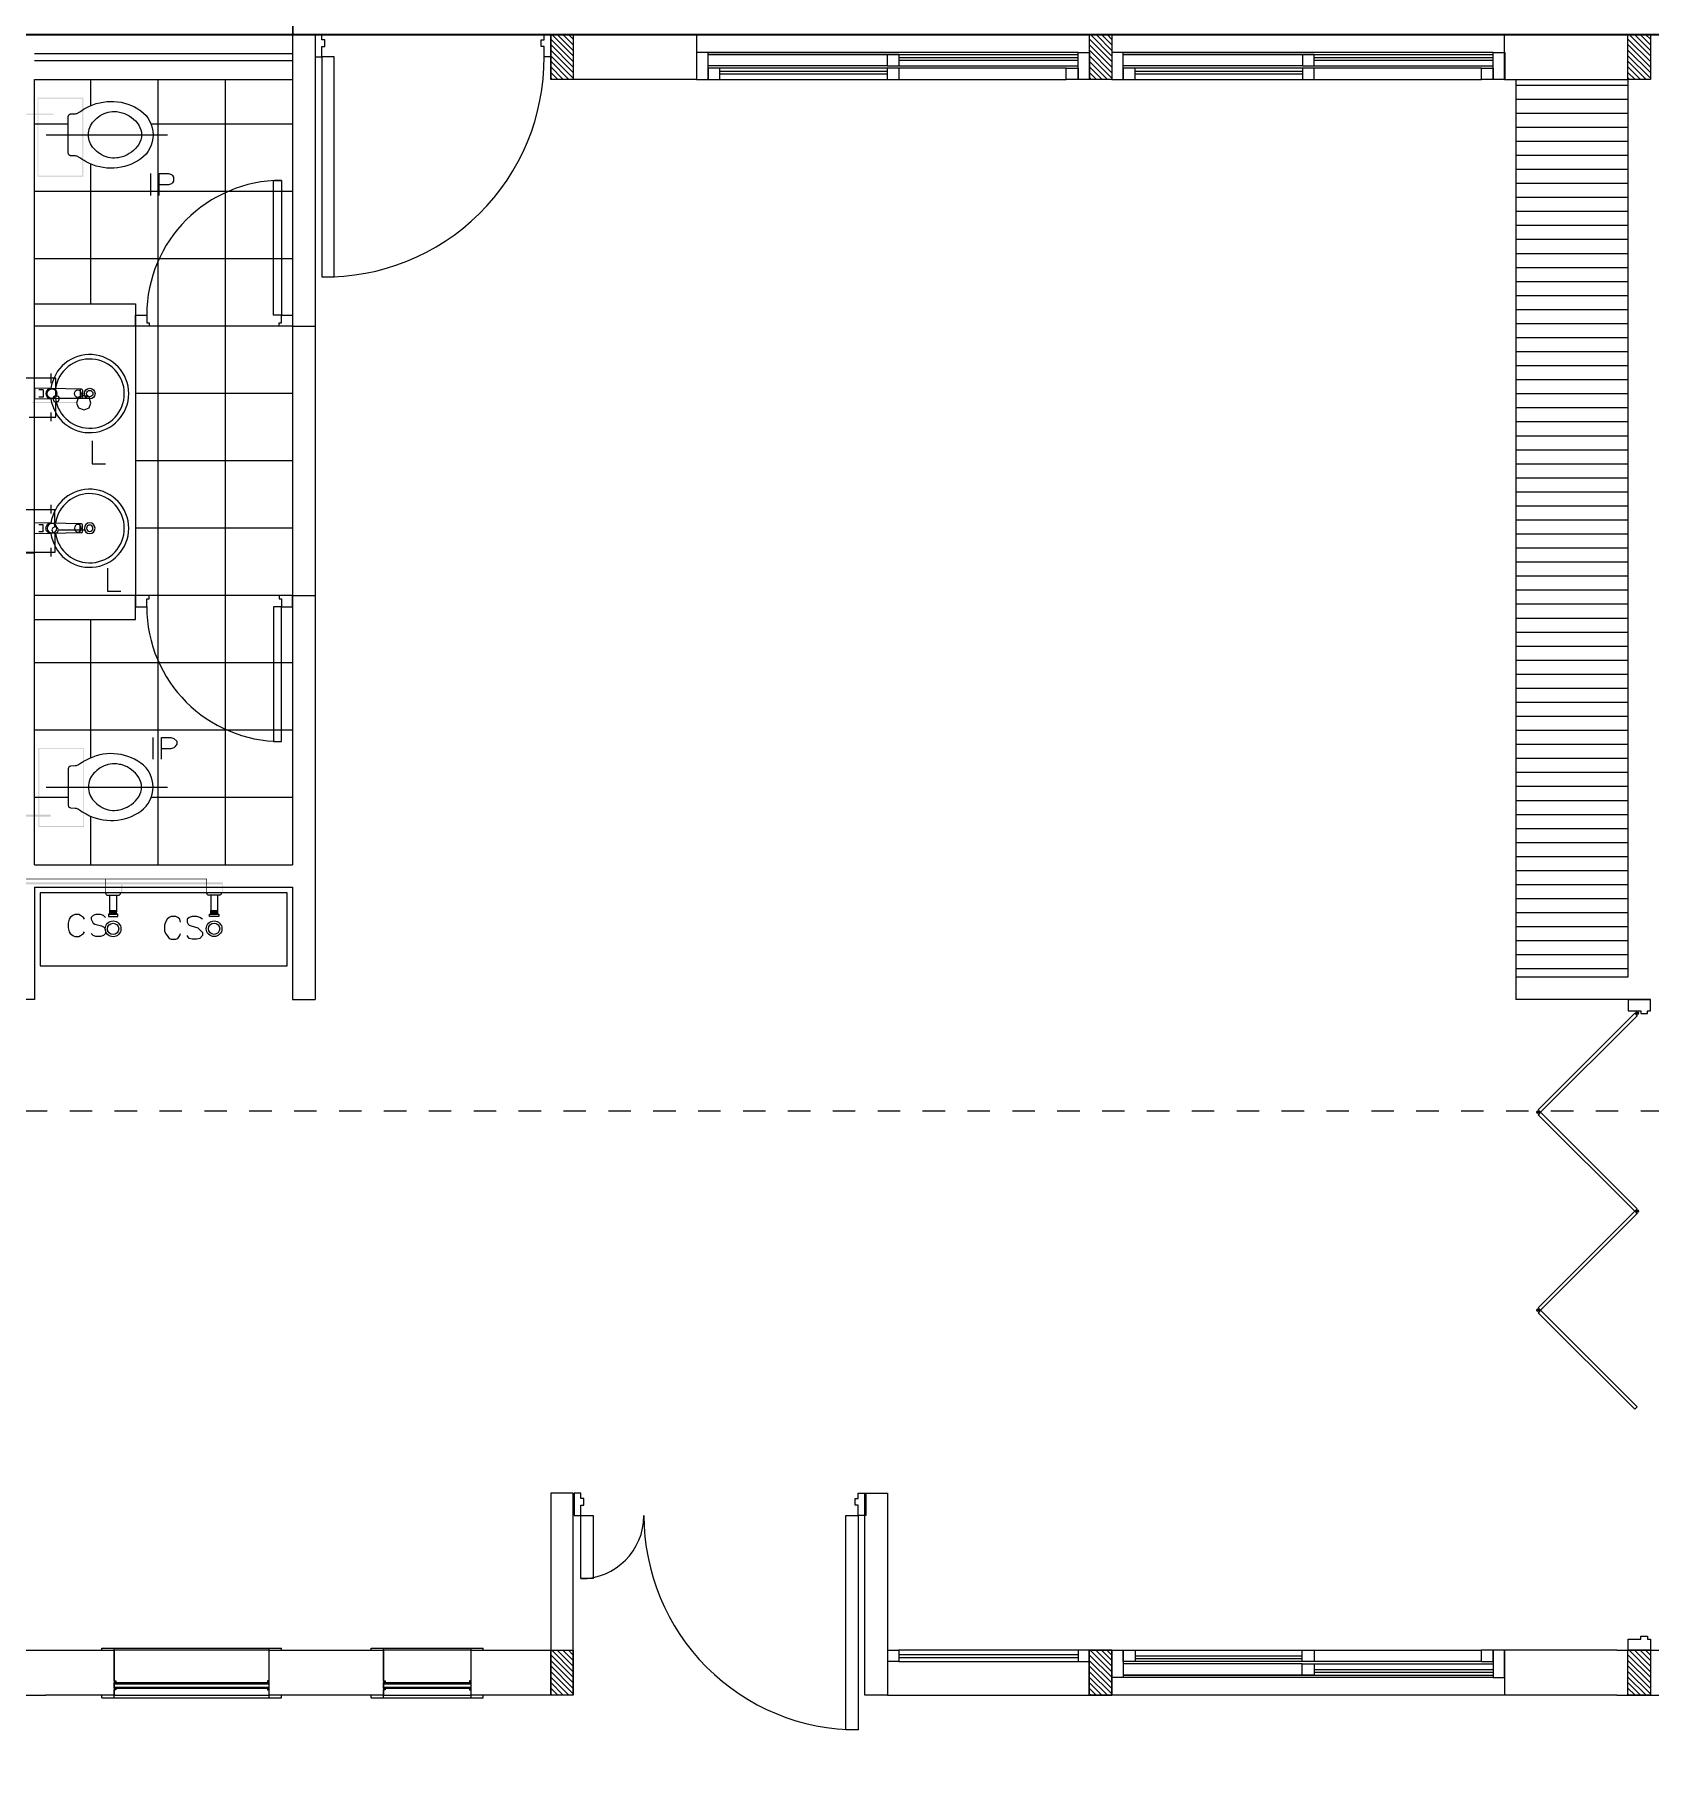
# Model space of a CAD drawing. Header units: metres. Extents: x -22 to 82, y -7 to 32.
# Drawn here: x 16.16 to 23.36, y 12.8 to 20.5 of the extents above; entities that cross this region are included whole.
import ezdxf

# ---------------------------------------------------------------- set-up
doc = ezdxf.new("R2010")
doc.units = ezdxf.units.M
doc.header["$LTSCALE"] = 2
doc.header["$MEASUREMENT"] = 0
doc.linetypes.add('BORDER', pattern=[44.45, 12.7, -6.35, 12.7, -6.35, 0, -6.35])
doc.linetypes.add('DASHDOT', pattern=[25.4, 12.7, -6.35, 0, -6.35])
for name, color, linetype in [('PDF2_-FADE-IS-AC', 240, 'CONTINUOUS'), ('PDF2_-FADE-IS-AF', 160, 'CONTINUOUS'), ('PDF2_-FADE-IS-AFMONT', 160, 'CONTINUOUS'), ('PDF2_-FADE-IS-TXT', 7, 'CONTINUOUS'), ('PDF2_A_CAL', 240, 'CONTINUOUS'), ('ZLINEA_DE_EJES', 6, 'BORDER'), ('ZSILUETAEDIFICIO', 253, 'CONTINUOUS')]:
    doc.layers.add(name, color=color, linetype=linetype)

msp = doc.modelspace()

# ---------------------------------------------------------------- hatches: boundary and pattern name
at = {"layer": 'PDF2_-FADE-IS-AF'}
h = msp.add_hatch(color=256, dxfattribs=at)
h.paths.add_polyline_path([(16.3726, 19.8668), (16.3726, 20.2192), (16.1689, 20.2192), (16.1689, 19.8668)])
h.paths.add_polyline_path([(16.3684, 19.8711), (16.1731, 19.8711), (16.1731, 20.2149), (16.3684, 20.2149)], flags=0)
for points in [[(16.1196, 20.147), (16.1196, 20.1427), (16.2391, 20.1427), (16.2391, 20.147)], [(16.3432, 18.8581), (16.3432, 18.8623), (16.1437, 18.8623), (16.1437, 18.8581)], [(16.1556, 18.1871), (16.1556, 18.1956), (16.114, 18.1956), (16.114, 18.1871)], [(16.2281, 17.0151), (16.2281, 17.0236), (16.1123, 17.0236), (16.1123, 17.0151)], [(16.5413, 16.7144), (16.5413, 16.6752), (16.5462, 16.6752), (16.5462, 16.7168), (16.9908, 16.7168), (16.9908, 16.6752), (16.9941, 16.6752), (16.9941, 16.7172), (16.9942, 16.7172), (16.9942, 16.7144)]]:
    msp.add_hatch(color=256, dxfattribs=at).paths.add_polyline_path(points)
h = msp.add_hatch(color=256, dxfattribs=at)
h.paths.add_polyline_path([(16.1728, 17.3214), (16.1728, 16.969), (16.3765, 16.969), (16.3765, 17.3214)])
h.paths.add_polyline_path([(16.177, 17.3171), (16.3723, 17.3171), (16.3723, 16.9733), (16.177, 16.9733)], flags=0)
at = {"layer": 'PDF2_-FADE-IS-AFMONT'}
msp.add_hatch(color=256, dxfattribs=at).paths.add_polyline_path([(16.9934, 16.7133), (16.9934, 16.7218), (15.1331, 16.7218), (15.1331, 16.7133)])
at = {"layer": 'ZSILUETAEDIFICIO'}
h = msp.add_hatch(dxfattribs=at)
h.set_pattern_fill('ANSI31', color=256, scale=0.14, angle=90)
h.set_pattern_definition([(135, (23.450759, 121.854648), (-0.0123743687, -0.0123743687), [])])
h.paths.add_polyline_path([(18.5556, 20.5), (18.4556, 20.5), (18.4556, 20.3), (18.5556, 20.3)])
h = msp.add_hatch(dxfattribs=at)
h.set_pattern_fill('ANSI31', color=256, scale=0.14, angle=90)
h.set_pattern_definition([(135, (25.851184, 121.854648), (-0.0123743687, -0.0123743687), [])])
h.paths.add_polyline_path([(20.9561, 20.5), (20.8561, 20.5), (20.8561, 20.3), (20.9561, 20.3)])
h = msp.add_hatch(dxfattribs=at)
h.set_pattern_fill('ANSI31', color=256, scale=0.14, angle=90)
h.set_pattern_definition([(135, (28.250759, 121.854648), (-0.0123743687, -0.0123743687), [])])
h.paths.add_polyline_path([(23.3556, 20.5), (23.2556, 20.5), (23.2556, 20.3), (23.3556, 20.3)])
h = msp.add_hatch(dxfattribs=at)
h.set_pattern_fill('ANSI31', color=256, scale=0.14, angle=90)
h.set_pattern_definition([(135, (23.450759, 114.654648), (-0.0123743687, -0.0123743687), [])])
h.paths.add_polyline_path([(18.5556, 13.3), (18.4556, 13.3), (18.4556, 13.1), (18.5556, 13.1)])
h = msp.add_hatch(dxfattribs=at)
h.set_pattern_fill('ANSI31', color=256, scale=0.14, angle=90)
h.set_pattern_definition([(135, (25.850515, 114.654648), (-0.0123743687, -0.0123743687), [])])
h.paths.add_polyline_path([(20.9554, 13.3), (20.8554, 13.3), (20.8554, 13.1), (20.9554, 13.1)])
h = msp.add_hatch(dxfattribs=at)
h.set_pattern_fill('ANSI31', color=256, scale=0.14, angle=90)
h.set_pattern_definition([(135, (28.250759, 114.654648), (-0.0123743687, -0.0123743687), [])])
h.paths.add_polyline_path([(23.3556, 13.3), (23.2556, 13.3), (23.2556, 13.1), (23.3556, 13.1)])

# ---------------------------------------------------------------- linework, layer by layer
at = {"layer": 'PDF2_-FADE-IS-AC', "const_width": 0.003}
msp.add_lwpolyline([(15.6731, 16.7376), (16.472, 16.7376), (16.9223, 16.7376), (16.9223, 16.6751)], dxfattribs=at)
at = {"layer": 'PDF2_-FADE-IS-AC', "const_width": 0.003, "elevation": 0}
msp.add_lwpolyline([(16.472, 16.6752), (16.472, 16.7376)], dxfattribs=at)
at = {"layer": 'PDF2_-FADE-IS-AF'}
for points in [[(16.2668, 18.8793), (16.2625, 18.8878), (16.2498, 18.892), (16.2413, 18.8878), (16.2371, 18.8793), (16.2413, 18.8666), (16.2498, 18.8623), (16.2625, 18.8666)], [(16.4069, 18.8581), (16.3984, 18.8836), (16.3772, 18.892), (16.3517, 18.8836), (16.3432, 18.8581), (16.3517, 18.8369), (16.3772, 18.8284), (16.3984, 18.8369)], [(16.2625, 18.2935), (16.2583, 18.302), (16.2456, 18.3062), (16.2371, 18.302), (16.2328, 18.2935), (16.2371, 18.2808), (16.2456, 18.2765), (16.2583, 18.2808)]]:
    msp.add_lwpolyline(points, close=True, dxfattribs=at)
for points in [[(16.2668, 18.8793), (16.3899, 18.8793)], [(16.131, 18.7944), (16.2498, 18.7944), (16.2498, 18.8623)], [(16.2286, 18.8156), (16.2286, 18.7774)], [(16.2456, 18.2765), (16.2456, 18.1916), (16.131, 18.1916)], [(16.2625, 18.2935), (16.3814, 18.2935)], [(16.2286, 18.2128), (16.2286, 18.1746)]]:
    msp.add_lwpolyline(points, dxfattribs=at)
at = {"layer": 'PDF2_-FADE-IS-AFMONT', "const_width": 0.00849, "elevation": 0}
msp.add_lwpolyline([(14.5344, 9.3109), (14.5344, 4.3053), (31.2491, 4.3053), (31.2406, 20.5), (-18.4644, 20.5)], dxfattribs=at)
at = {"layer": 'PDF2_-FADE-IS-TXT'}
for points in [[(16.6722, 19.8811), (16.6722, 19.7835)], [(16.7104, 19.7835), (16.7104, 19.8811), (16.7529, 19.8811), (16.7656, 19.8769), (16.7699, 19.8726), (16.7741, 19.8642), (16.7741, 19.8472), (16.7699, 19.8387), (16.7656, 19.8344), (16.7529, 19.8302), (16.7104, 19.8302)], [(16.412, 18.6895), (16.412, 18.5876), (16.4714, 18.5876)], [(16.4804, 18.1221), (16.4804, 18.0202), (16.5398, 18.0202)], [(16.6828, 17.3681), (16.6828, 17.2705)], [(16.721, 17.2705), (16.721, 17.3681), (16.7635, 17.3681), (16.7762, 17.3638), (16.7889, 17.3511), (16.7889, 17.3384), (16.7804, 17.3256), (16.7762, 17.3214), (16.7635, 17.3172), (16.721, 17.3172)], [(16.3779, 16.5573), (16.3736, 16.5658), (16.3609, 16.5743), (16.3524, 16.5785), (16.3354, 16.5785), (16.3269, 16.5743), (16.3142, 16.5658), (16.31, 16.5573), (16.3057, 16.5403), (16.3057, 16.5191), (16.31, 16.5021), (16.3142, 16.4936), (16.3269, 16.4851), (16.3354, 16.4809), (16.3524, 16.4809), (16.3609, 16.4851), (16.3736, 16.4936), (16.3779, 16.5021)], [(16.4713, 16.5658), (16.4628, 16.5743), (16.45, 16.5785), (16.4288, 16.5785), (16.4161, 16.5743), (16.4076, 16.5658), (16.4076, 16.5573), (16.4161, 16.5403), (16.4246, 16.5361), (16.4543, 16.5276), (16.4628, 16.5233), (16.467, 16.5191), (16.4713, 16.5106), (16.4713, 16.4936), (16.4628, 16.4851), (16.45, 16.4809), (16.4288, 16.4809), (16.4161, 16.4851), (16.4076, 16.4936)], [(16.8066, 16.5446), (16.8024, 16.5573), (16.7939, 16.5658), (16.7854, 16.57), (16.7642, 16.57), (16.7557, 16.5658), (16.7472, 16.5573), (16.7387, 16.5446), (16.7345, 16.5318), (16.7345, 16.5064), (16.7387, 16.4936), (16.7472, 16.4851), (16.7557, 16.4724), (16.7642, 16.4682), (16.7854, 16.4682), (16.7939, 16.4724), (16.8024, 16.4851), (16.8066, 16.4936)], [(16.9043, 16.5573), (16.8915, 16.5658), (16.8788, 16.57), (16.8576, 16.57), (16.8448, 16.5658), (16.8363, 16.5573), (16.8363, 16.5446), (16.8406, 16.5361), (16.8448, 16.5318), (16.8533, 16.5276), (16.883, 16.5191), (16.8915, 16.5106), (16.9043, 16.4979), (16.9043, 16.4851), (16.8915, 16.4724), (16.8788, 16.4682), (16.8576, 16.4682), (16.8448, 16.4724), (16.8363, 16.4851)]]:
    msp.add_lwpolyline(points, dxfattribs=at)
at = {"layer": 'PDF2_A_CAL'}
for points in [[(16.2498, 18.892), (16.2498, 18.9685), (16.0964, 18.9685)], [(16.2286, 18.9897), (16.2286, 18.9472)], [(16.2286, 18.4039), (16.2286, 18.3657)], [(16.2456, 18.3062), (16.2456, 18.3826), (16.0964, 18.3826)]]:
    msp.add_lwpolyline(points, dxfattribs=at)
at = {"layer": 'ZLINEA_DE_EJES', "linetype": 'DASHDOT', "ltscale": 0.001}
msp.add_line((-20.6876, 15.7032, 0), (33.3816, 15.7032, 0), dxfattribs=at)
at = {"layer": 'ZSILUETAEDIFICIO', "ltscale": 0.5}
for p, q in [((17.306, 20.5), (17.3057, 22.8099)), ((17.3057, 22.8099, 0), (17.306, 20.5, 0)), ((17.306, 20.5, 0), (22.6921, 20.5006, 0)), ((17.4206, 20.5), (17.306, 20.5))]:
    msp.add_line(p, q, dxfattribs=at)
at = {"layer": 'ZSILUETAEDIFICIO'}
for p, q in [((16.1056, 20.5, 0), (17.4056, 20.5, 0)), ((17.3056, 20.5, 0), (17.3056, 19.2, 0)), ((17.4056, 20.5, 0), (17.4056, 19.2, 0)), ((18.4556, 20.5, 0), (18.4556, 20.3, 0)), ((18.4556, 20.3, 0), (18.4556, 20.5, 0)), ((18.4556, 20.5, 0), (19.1056, 20.5, 0)), ((19.1056, 20.5, 0), (20.8556, 20.5, 0)), ((19.1056, 20.5, 0), (19.1056, 20.3, 0)), ((20.8556, 20.5, 0), (20.9556, 20.5, 0)), ((20.8556, 20.3, 0), (20.8556, 20.5, 0)), ((20.9556, 20.5, 0), (22.7056, 20.5)), ((20.9556, 20.5, 0), (20.9556, 20.3, 0)), ((22.7056, 20.5), (23.3056, 20.5)), ((22.7056, 20.3), (22.7056, 20.5)), ((23.9056, 20.5, 0), (23.3056, 20.5, 0)), ((20.8053, 20.4207), (19.1564, 20.4207)), ((19.1564, 20.4111), (20.0074, 20.4111)), ((22.6555, 20.4207), (21.0067, 20.4207)), ((21.0067, 20.4111), (21.8577, 20.4111)), ((19.9543, 20.3608), (19.1564, 20.3608)), ((19.2093, 20.3371), (19.9543, 20.3371)), ((20.0074, 20.3979), (20.8053, 20.3979)), ((20.0074, 20.3859), (20.8053, 20.3859)), ((20.7524, 20.3503), (20.0074, 20.3503)), ((21.8046, 20.3608), (21.0067, 20.3608)), ((21.0596, 20.3371), (21.8046, 20.3371)), ((21.8577, 20.3979), (22.6555, 20.3979)), ((21.8577, 20.3859), (22.6555, 20.3859)), ((22.6026, 20.3503), (21.8577, 20.3503)), ((16.1556, 16.7999), (16.1556, 20.3, 0)), ((16.1556, 20.3, 0), (17.3056, 20.3, 0)), ((16.4056, 20.3, 0), (16.4056, 20.1832, 0)), ((16.7056, 20.3, 0), (16.7056, 16.7999, 0)), ((17.0056, 20.3, 0), (17.0056, 16.7999, 0)), ((19.1056, 20.3, 0), (18.4556, 20.3, 0)), ((19.2093, 20.3251), (19.9543, 20.3251)), ((20.9556, 20.3, 0), (20.8556, 20.3, 0)), ((21.0596, 20.3251), (21.8046, 20.3251)), ((22.7056, 20.3), (23.2556, 20.3)), ((22.7556, 20.3, 0), (22.7556, 19.1, 0)), ((23.2556, 20.3), (23.2556, 16.3)), ((16.3056, 20.1, 0), (16.1556, 20.1, 0)), ((17.3056, 20.1, 0), (16.6751, 20.1, 0)), ((16.2075, 20.0533, 0), (16.7478, 20.0533, 0)), ((16.4056, 19.9235, 0), (16.4056, 19.3, 0)), ((17.3056, 19.8, 0), (16.1556, 19.8, 0)), ((17.3056, 19.5, 0), (16.1556, 19.5, 0)), ((16.1556, 19.3, 0), (16.6056, 19.3, 0)), ((16.6056, 19.3, 0), (16.6056, 19.2, 0)), ((16.6056, 19.25, 0), (16.6556, 19.25, 0)), ((16.6056, 19.2, 0), (16.6056, 19.25, 0)), ((16.6556, 19.25, 0), (16.6556, 19.215, 0)), ((17.2556, 19.215, 0), (17.2556, 19.25, 0)), ((17.2556, 19.25, 0), (17.3056, 19.25, 0)), ((17.3056, 19.25, 0), (17.3056, 19.2, 0)), ((17.3056, 19.2, 0), (16.1556, 19.2, 0)), ((16.6056, 19.2, 0), (16.1556, 19.2, 0)), ((16.6056, 19.2, 0), (16.6056, 18, 0)), ((16.6656, 19.2, 0), (16.6056, 19.2, 0)), ((16.6556, 19.215, 0), (16.6656, 19.215, 0)), ((16.6656, 19.215, 0), (16.6656, 19.2, 0)), ((17.2456, 19.2, 0), (17.2456, 19.215, 0)), ((17.2456, 19.215, 0), (17.2556, 19.215, 0)), ((17.3056, 19.2, 0), (17.2456, 19.2, 0)), ((17.3056, 19.2), (17.4056, 19.2, 0)), ((17.3056, 19.2, 0), (17.3056, 18, 0)), ((17.4056, 19.2, 0), (17.4056, 18, 0)), ((22.7556, 19.1, 0), (22.7556, 17.9, 0)), ((16.3649, 18.92, 0), (16.1556, 18.9243, 0)), ((16.1556, 18.9243, 0), (16.1556, 18.8757, 0)), ((16.3649, 18.88, 0), (16.1556, 18.8757, 0)), ((16.1946, 18.9163, 0), (16.1748, 18.9163, 0)), ((16.1946, 18.8841, 0), (16.1748, 18.8841, 0)), ((16.1946, 18.9163, 0), (16.1946, 18.8841, 0)), ((16.3594, 18.9201, 0), (16.3594, 18.8799, 0)), ((16.3698, 18.915, 0), (16.3698, 18.885, 0)), ((17.3056, 18.9, 0), (16.6056, 18.9, 0)), ((17.3056, 18.6, 0), (16.6056, 18.6, 0)), ((16.3649, 18.32, 0), (16.1556, 18.3243, 0)), ((16.1556, 18.2757, 0), (16.1556, 18.3243, 0)), ((16.3649, 18.28, 0), (16.1556, 18.2757, 0)), ((16.1946, 18.3159, 0), (16.1748, 18.3159, 0)), ((16.1946, 18.2837, 0), (16.1748, 18.2837, 0)), ((16.1946, 18.2837, 0), (16.1946, 18.3159, 0)), ((16.3594, 18.2799, 0), (16.3594, 18.3201, 0)), ((16.3698, 18.285, 0), (16.3698, 18.315, 0)), ((17.3056, 18.3, 0), (16.6056, 18.3, 0)), ((17.3056, 18, 0), (16.1556, 18, 0)), ((16.6056, 18, 0), (16.1556, 18, 0)), ((16.6656, 18, 0), (16.6056, 18, 0)), ((16.6056, 18, 0), (16.6056, 17.95, 0)), ((16.6056, 17.894, 0), (16.6056, 18, 0)), ((16.6056, 17.95, 0), (16.6556, 17.95, 0)), ((16.6556, 17.95, 0), (16.6556, 17.985, 0)), ((16.6556, 17.985, 0), (16.6656, 17.985, 0)), ((16.6656, 17.985, 0), (16.6656, 18, 0)), ((17.3056, 18, 0), (17.2456, 18, 0)), ((17.2456, 18, 0), (17.2456, 17.985, 0)), ((17.2456, 17.985, 0), (17.2556, 17.985, 0)), ((17.2556, 17.985, 0), (17.2556, 17.95, 0)), ((17.2556, 17.95, 0), (17.3056, 17.95, 0)), ((17.3056, 18, 0), (17.3056, 16.7999)), ((17.3056, 18, 0), (17.4056, 18, 0)), ((17.3056, 17.95, 0), (17.3056, 18, 0)), ((17.4056, 18, 0), (17.4056, 16.2, 0)), ((16.1556, 17.894, 0), (16.6056, 17.894, 0)), ((16.4056, 17.894, 0), (16.4056, 17.2765, 0)), ((22.7556, 17.9, 0), (22.7556, 16.3, 0)), ((17.3056, 17.7, 0), (16.1556, 17.7, 0)), ((17.3056, 17.4, 0), (16.1556, 17.4, 0)), ((16.3056, 17.1, 0), (16.1556, 17.1, 0)), ((16.2075, 17.1467, 0), (16.7478, 17.1467, 0)), ((17.3056, 17.1, 0), (16.6751, 17.1, 0)), ((16.4056, 17.0168, 0), (16.4056, 16.7999, 0)), ((16.1556, 16.7999), (17.3056, 16.7999)), ((16.1556, 16.6999), (17.3056, 16.6999)), ((16.1556, 16.6999), (16.1556, 16.2, 0)), ((17.2806, 16.6752, 0), (16.1806, 16.6752, 0)), ((16.1806, 16.6752, 0), (16.1806, 16.3499, 0)), ((17.2806, 16.3499, 0), (17.2806, 16.6752, 0)), ((17.3056, 16.7001), (17.3056, 16.2, 0)), ((16.4931, 16.5802, 0), (16.4931, 16.5957, 0)), ((16.4955, 16.5802, 0), (16.4955, 16.5957, 0)), ((16.4979, 16.5802, 0), (16.4979, 16.5957, 0)), ((16.5003, 16.5802, 0), (16.5003, 16.5957, 0)), ((16.5027, 16.5802, 0), (16.5027, 16.5957, 0)), ((16.505, 16.5802, 0), (16.505, 16.5957, 0)), ((16.5074, 16.5802, 0), (16.5074, 16.5957, 0)), ((16.5098, 16.5802, 0), (16.5098, 16.5957, 0)), ((16.5122, 16.5802, 0), (16.5122, 16.5957, 0)), ((16.5146, 16.5802, 0), (16.5146, 16.5957, 0)), ((16.5169, 16.5802, 0), (16.5169, 16.5957, 0)), ((16.9443, 16.5807, 0), (16.9443, 16.5962, 0)), ((16.9467, 16.5807, 0), (16.9467, 16.5962, 0)), ((16.9491, 16.5807, 0), (16.9491, 16.5962, 0)), ((16.9514, 16.5807, 0), (16.9514, 16.5962, 0)), ((16.9538, 16.5807, 0), (16.9538, 16.5962, 0)), ((16.9562, 16.5807, 0), (16.9562, 16.5962, 0)), ((16.9586, 16.5807, 0), (16.9586, 16.5962, 0)), ((16.961, 16.5807, 0), (16.961, 16.5962, 0)), ((16.9633, 16.5807, 0), (16.9633, 16.5962, 0)), ((16.9657, 16.5807, 0), (16.9657, 16.5962, 0)), ((16.9681, 16.5807, 0), (16.9681, 16.5962, 0)), ((16.1806, 16.3499, 0), (17.2806, 16.3499, 0)), ((22.7556, 16.3, 0), (22.7556, 16.2)), ((23.2556, 16.3), (22.7556, 16.3)), ((16.1556, 16.2, 0), (16.1056, 16.2, 0)), ((17.3056, 16.2, 0), (17.4056, 16.2, 0)), ((23.2556, 16.2), (22.7556, 16.2)), ((23.2557, 16.2), (23.3555, 16.2)), ((18.5556, 14, 0), (18.4556, 14, 0)), ((18.4556, 14, 0), (18.4556, 13.3, 0)), ((18.5556, 13.1, 0), (18.5556, 14, 0)), ((19.8556, 13.1, 0), (19.8556, 14, 0)), ((19.8556, 14, 0), (19.9556, 14, 0)), ((19.9556, 14, 0), (19.9556, 13.1, 0)), ((16.0054, 13.3, 0), (16.2054, 13.3, 0)), ((16.2054, 13.3, 0), (16.5102, 13.3, 0)), ((16.5102, 13.3, 0), (16.5102, 13.1, 0)), ((17.2011, 13.3, 0), (17.7106, 13.3, 0)), ((17.2011, 13.1, 0), (17.2011, 13.3, 0)), ((17.7106, 13.3, 0), (17.7106, 13.1, 0)), ((18.1006, 13.3, 0), (18.4556, 13.3, 0)), ((18.1006, 13.1, 0), (18.1006, 13.3, 0)), ((18.4556, 13.3, 0), (18.4556, 13.1, 0)), ((20.9554, 13.3, 0), (20.8554, 13.3, 0)), ((20.8554, 13.3, 0), (20.8554, 13.1, 0)), ((20.9554, 13.1, 0), (20.9554, 13.3, 0)), ((21.0591, 13.2749, 0), (21.804, 13.2749, 0)), ((21.0591, 13.2629, 0), (21.804, 13.2629, 0)), ((22.6021, 13.2497, 0), (21.8572, 13.2497, 0)), ((23.2056, 13.3), (22.7056, 13.3)), ((22.7056, 13.3), (22.7056, 13.1, 0)), ((23.2056, 13.3), (23.4056, 13.3)), ((21.804, 13.2392, 0), (21.0062, 13.2392, 0)), ((21.0062, 13.1889, 0), (21.8572, 13.1889, 0)), ((22.655, 13.1793, 0), (21.0062, 13.1793, 0)), ((21.8572, 13.2141, 0), (22.655, 13.2141, 0)), ((21.8572, 13.2021, 0), (22.655, 13.2021, 0)), ((16.0054, 13.1, 0), (16.2054, 13.1, 0)), ((16.5102, 13.1, 0), (16.2054, 13.1, 0)), ((16.5102, 13.1307, 0), (16.5102, 13.1566, 0)), ((17.2011, 13.1307, 0), (17.2011, 13.1566, 0)), ((17.7106, 13.1, 0), (17.2011, 13.1, 0)), ((17.7106, 13.1307, 0), (17.7106, 13.1566, 0)), ((18.1006, 13.1307, 0), (18.1006, 13.1566, 0)), ((18.4556, 13.1, 0), (18.1006, 13.1, 0)), ((19.9556, 13.1, 0), (19.8556, 13.1, 0)), ((19.9556, 13.1, 0), (20.8556, 13.1, 0)), ((20.8554, 13.1, 0), (20.9554, 13.1, 0)), ((22.7056, 13.1), (20.9556, 13.1, 0)), ((23.2056, 13.1), (22.7056, 13.1)), ((23.2056, 13.1), (23.4056, 13.1))]:
    msp.add_line(p, q, dxfattribs=at)
at = {"layer": 'ZSILUETAEDIFICIO', "ltscale": 0.35}
for p, q in [((16.1556, 20.415, 0), (17.3056, 20.415, 0)), ((16.1556, 20.385, 0), (17.3056, 20.385, 0))]:
    msp.add_line(p, q, dxfattribs=at)
at = {"layer": 'ZSILUETAEDIFICIO', "linetype": 'Continuous'}
for p, q in [((19.9543, 20.4111), (19.1564, 20.4111)), ((20.0074, 20.4111), (20.8053, 20.4111)), ((21.8046, 20.4111), (21.0067, 20.4111)), ((21.8577, 20.4111), (22.6555, 20.4111)), ((19.9543, 20.3503), (19.2093, 20.3503)), ((20.0074, 20.3608), (20.8053, 20.3608)), ((21.8046, 20.3503), (21.0596, 20.3503)), ((21.8577, 20.3608), (22.6555, 20.3608)), ((19.2093, 20.3), (19.9543, 20.3)), ((20.0074, 20.3), (20.7524, 20.3)), ((21.0596, 20.3), (21.8046, 20.3)), ((21.8577, 20.3), (22.6026, 20.3)), ((22.7556, 20.275), (23.2556, 20.275)), ((22.7556, 20.2125), (23.2556, 20.2125)), ((22.7556, 20.15), (23.2556, 20.15)), ((22.7556, 20.0875), (23.2556, 20.0875)), ((22.7556, 20.025), (23.2556, 20.025)), ((22.7556, 19.9625), (23.2556, 19.9625)), ((22.7556, 19.9), (23.2556, 19.9)), ((22.7556, 19.8375), (23.2556, 19.8375)), ((22.7556, 19.775), (23.2556, 19.775)), ((22.7556, 19.7125), (23.2556, 19.7125)), ((22.7556, 19.65), (23.2556, 19.65)), ((22.7556, 19.5875), (23.2556, 19.5875)), ((22.7556, 19.525), (23.2556, 19.525)), ((22.7556, 19.4625), (23.2556, 19.4625)), ((22.7556, 19.4), (23.2556, 19.4)), ((22.7556, 19.3375), (23.2556, 19.3375)), ((22.7556, 19.275), (23.2556, 19.275)), ((22.7556, 19.2125), (23.2556, 19.2125)), ((22.7556, 19.15), (23.2556, 19.15)), ((22.7556, 19.0875), (23.2556, 19.0875)), ((22.7556, 19.025), (23.2556, 19.025)), ((22.7556, 18.9625), (23.2556, 18.9625)), ((22.7556, 18.9), (23.2556, 18.9)), ((22.7556, 18.8375), (23.2556, 18.8375)), ((22.7556, 18.775), (23.2556, 18.775)), ((22.7556, 18.7125), (23.2556, 18.7125)), ((22.7556, 18.65), (23.2556, 18.65)), ((22.7556, 18.5875), (23.2556, 18.5875)), ((22.7556, 18.525), (23.2556, 18.525)), ((22.7556, 18.4625), (23.2556, 18.4625)), ((22.7556, 18.4), (23.2556, 18.4)), ((22.7556, 18.3375), (23.2556, 18.3375)), ((22.7556, 18.275), (23.2556, 18.275)), ((22.7556, 18.2125), (23.2556, 18.2125)), ((22.7556, 18.15), (23.2556, 18.15)), ((22.7556, 18.0875), (23.2556, 18.0875)), ((22.7556, 18.025), (23.2556, 18.025)), ((22.7556, 17.9625), (23.2556, 17.9625)), ((22.7556, 17.9), (23.2556, 17.9)), ((22.7556, 17.8375), (23.2556, 17.8375)), ((22.7556, 17.775), (23.2556, 17.775)), ((22.7556, 17.7125), (23.2556, 17.7125)), ((22.7556, 17.65), (23.2556, 17.65)), ((22.7556, 17.5875), (23.2556, 17.5875)), ((22.7556, 17.525), (23.2556, 17.525)), ((22.7556, 17.4625), (23.2556, 17.4625)), ((22.7556, 17.4), (23.2556, 17.4)), ((22.7556, 17.3375), (23.2556, 17.3375)), ((22.7556, 17.275), (23.2556, 17.275)), ((22.7556, 17.2125), (23.2556, 17.2125)), ((22.7556, 17.15), (23.2556, 17.15)), ((22.7556, 17.0875), (23.2556, 17.0875)), ((22.7556, 17.025), (23.2556, 17.025)), ((22.7556, 16.9625), (23.2556, 16.9625)), ((22.7556, 16.9), (23.2556, 16.9)), ((22.7556, 16.8375), (23.2556, 16.8375)), ((22.7556, 16.775), (23.2556, 16.775)), ((22.7556, 16.7125), (23.2556, 16.7125)), ((22.7556, 16.65), (23.2556, 16.65)), ((22.7556, 16.5875), (23.2556, 16.5875)), ((22.7556, 16.525), (23.2556, 16.525)), ((22.7556, 16.4625), (23.2556, 16.4625)), ((22.7556, 16.4), (23.2556, 16.4)), ((22.7556, 16.3375), (23.2556, 16.3375)), ((22.8551, 15.7079), (23.2857, 16.1385)), ((23.2963, 16.1279), (22.8657, 15.6973)), ((23.2857, 16.1385), (23.2963, 16.1279)), ((22.8657, 15.6973), (22.8551, 15.7079)), ((22.8657, 15.6973), (22.8551, 15.6867)), ((22.8551, 15.6867), (23.2857, 15.2561)), ((23.2963, 15.2667), (22.8657, 15.6973)), ((22.8552, 14.8257), (23.2858, 15.2563)), ((23.2964, 15.2457), (22.8658, 14.8151)), ((23.2856, 15.2563), (23.2961, 15.2668)), ((23.2857, 15.2561), (23.2963, 15.2456)), ((22.8658, 14.8151), (22.8552, 14.8257)), ((22.8658, 14.8151), (22.8552, 14.8045)), ((22.8552, 14.8045), (23.2858, 14.3739)), ((23.2964, 14.3845), (22.8658, 14.8151)), ((23.2857, 14.374), (23.2963, 14.3846)), ((16.4556, 13.3097, 0), (17.2556, 13.3097, 0)), ((16.4556, 13.3, 0), (16.4556, 13.3097, 0)), ((16.5102, 13.1632, 0), (16.5102, 13.3097, 0)), ((17.2011, 13.3, 0), (16.5102, 13.3, 0)), ((17.2011, 13.1632, 0), (17.2011, 13.3097, 0)), ((17.2556, 13.3, 0), (17.2556, 13.3097, 0)), ((17.6561, 13.3097, 0), (18.1552, 13.3097, 0)), ((17.6561, 13.3, 0), (17.6561, 13.3097, 0)), ((17.7106, 13.1632, 0), (17.7106, 13.3097, 0)), ((18.1006, 13.3, 0), (17.7106, 13.3, 0)), ((18.1006, 13.1632, 0), (18.1006, 13.3097, 0)), ((18.1552, 13.3, 0), (18.1552, 13.3097, 0)), ((19.9556, 13.3, 0), (20.0059, 13.3, 0)), ((20.0059, 13.2497, 0), (19.9556, 13.2497, 0)), ((20.8053, 13.3, 0), (20.0059, 13.3, 0)), ((20.0059, 13.3, 0), (20.0059, 13.2497, 0)), ((20.0059, 13.2497, 0), (20.8053, 13.2497, 0)), ((20.8053, 13.2805, 0), (20.006, 13.2805, 0)), ((20.006, 13.2684, 0), (20.8053, 13.2684, 0)), ((20.8556, 13.3, 0), (20.8053, 13.3, 0)), ((20.8053, 13.3, 0), (20.8053, 13.2497, 0)), ((20.8053, 13.2497, 0), (20.8556, 13.2497, 0)), ((21.0591, 13.3, 0), (21.804, 13.3, 0)), ((21.804, 13.2497, 0), (21.0591, 13.2497, 0)), ((21.8572, 13.3, 0), (22.6021, 13.3, 0)), ((21.804, 13.1889, 0), (21.0062, 13.1889, 0)), ((21.8572, 13.2392, 0), (22.655, 13.2392, 0)), ((21.8572, 13.1889, 0), (22.655, 13.1889, 0)), ((16.4556, 13.0887, 0), (16.4556, 13.1, 0)), ((16.5102, 13.1632, 0), (16.5177, 13.1632, 0)), ((16.5177, 13.1566, 0), (16.5102, 13.1566, 0)), ((16.5102, 13.0887, 0), (16.5102, 13.1241, 0)), ((16.5102, 13.1, 0), (17.2011, 13.1, 0)), ((16.5177, 13.1632, 0), (16.5177, 13.1566, 0)), ((17.2011, 13.1632, 0), (17.1936, 13.1632, 0)), ((17.1936, 13.1632, 0), (17.1936, 13.1566, 0)), ((17.1936, 13.1566, 0), (17.2011, 13.1566, 0)), ((17.2011, 13.0887, 0), (17.2011, 13.1241, 0)), ((17.2556, 13.0887, 0), (17.2556, 13.1, 0)), ((17.6561, 13.0887, 0), (17.6561, 13.1, 0)), ((17.7106, 13.1632, 0), (17.7181, 13.1632, 0)), ((17.7181, 13.1566, 0), (17.7106, 13.1566, 0)), ((17.7106, 13.0887, 0), (17.7106, 13.1241, 0)), ((17.7106, 13.1, 0), (18.1006, 13.1, 0)), ((17.7181, 13.1632, 0), (17.7181, 13.1566, 0)), ((18.1006, 13.1632, 0), (18.0932, 13.1632, 0)), ((18.0932, 13.1632, 0), (18.0932, 13.1566, 0)), ((18.0932, 13.1566, 0), (18.1006, 13.1566, 0)), ((18.1006, 13.0887, 0), (18.1006, 13.1241, 0)), ((18.1552, 13.0887, 0), (18.1552, 13.1, 0)), ((16.4556, 13.0887, 0), (17.2556, 13.0887, 0)), ((17.6561, 13.0887, 0), (18.1552, 13.0887, 0))]:
    msp.add_line(p, q, dxfattribs=at)
at = {"layer": 'ZSILUETAEDIFICIO', "extrusion": (0, 0, -1)}
for p, q in [((17.2206, 19.25, 0), (17.2206, 19.85, 0)), ((17.2206, 19.85, 0), (17.2556, 19.85, 0)), ((17.2556, 19.85, 0), (17.2556, 19.25, 0)), ((17.2556, 19.25, 0), (17.2206, 19.25, 0)), ((17.2556, 17.95, 0), (17.2206, 17.95, 0)), ((17.2206, 17.95, 0), (17.2206, 17.35, 0)), ((17.2556, 17.35, 0), (17.2556, 17.95, 0)), ((17.2206, 17.35, 0), (17.2556, 17.35, 0))]:
    msp.add_line(p, q, dxfattribs=at)
at = {"layer": 'ZSILUETAEDIFICIO', "extrusion": (-5.4965e-12, -1.29825e-07, 1)}
for p, q in [((16.472, 16.6752, 0), (16.472, 16.6746, 0)), ((16.482, 16.6646, 0), (16.529, 16.6646, 0)), ((16.4901, 16.6646, 0), (16.4901, 16.5902, 0)), ((16.5201, 16.6646, 0), (16.5201, 16.5902, 0)), ((16.539, 16.6746, 0), (16.539, 16.6751, 0))]:
    msp.add_line(p, q, dxfattribs=at)
at = {"layer": 'ZSILUETAEDIFICIO', "extrusion": (5.4965e-12, -1.29825e-07, 1)}
for p, q in [((16.9223, 16.6751, 0), (16.9223, 16.6756, 0)), ((16.9792, 16.6651, 0), (16.9323, 16.6651, 0)), ((16.9411, 16.6651, 0), (16.9412, 16.5906, 0)), ((16.9711, 16.6651, 0), (16.9712, 16.5906, 0)), ((16.9892, 16.6757, 0), (16.9892, 16.6751, 0))]:
    msp.add_line(p, q, dxfattribs=at)
at = {"layer": 'ZSILUETAEDIFICIO', "color": 252, "ltscale": 2}
for p, q in [((17.2175, 13.3, 0), (17.2175, 13.3, 0)), ((17.2175, 13.3, 0), (17.2175, 13.3, 0)), ((17.2175, 13.3, 0), (17.2175, 13.3, 0)), ((18.1171, 13.3, 0), (18.1171, 13.3, 0)), ((18.1171, 13.3, 0), (18.1171, 13.3, 0)), ((18.1171, 13.3, 0), (18.1171, 13.3, 0))]:
    msp.add_line(p, q, dxfattribs=at)
at = {"layer": 'ZSILUETAEDIFICIO', "linetype": 'Continuous', "elevation": 0}
for points in [[(17.4056, 20.5), (17.4056, 20.4002), (17.4356, 20.4002), (17.4356, 20.4466), (17.4486, 20.4466), (17.4486, 20.4765), (17.4356, 20.4765), (17.4356, 20.5)], [(18.4556, 20.5), (18.4556, 20.4002), (18.4257, 20.4002), (18.4257, 20.4466), (18.4127, 20.4466), (18.4127, 20.4765), (18.4257, 20.4765), (18.4257, 20.5)], [(19.1056, 20.3), (19.1564, 20.3), (19.1564, 20.4207), (19.1056, 20.4207)], [(19.9543, 20.3608), (20.0074, 20.3608), (20.0074, 20.4111), (19.9543, 20.4111)], [(20.8561, 20.3), (20.8053, 20.3), (20.8053, 20.4207), (20.8561, 20.4207)], [(20.9559, 20.3), (21.0067, 20.3), (21.0067, 20.4207), (20.9559, 20.4207)], [(21.8046, 20.3608), (21.8577, 20.3608), (21.8577, 20.4111), (21.8046, 20.4111)], [(22.7063, 20.3), (22.6555, 20.3), (22.6555, 20.4207), (22.7063, 20.4207)], [(17.4906, 20.4002), (17.4356, 20.4002), (17.4356, 19.4202), (17.4906, 19.4202)], [(19.1564, 20.3), (19.2093, 20.3), (19.2093, 20.3503), (19.1564, 20.3503)], [(19.9543, 20.3), (20.0074, 20.3), (20.0074, 20.3503), (19.9543, 20.3503)], [(20.8053, 20.3), (20.7524, 20.3), (20.7524, 20.3503), (20.8053, 20.3503)], [(21.0067, 20.3), (21.0596, 20.3), (21.0596, 20.3503), (21.0067, 20.3503)], [(21.8046, 20.3), (21.8577, 20.3), (21.8577, 20.3503), (21.8046, 20.3503)], [(22.6555, 20.3), (22.6026, 20.3), (22.6026, 20.3503), (22.6555, 20.3503)], [(18.5598, 14), (18.5598, 13.9002), (18.5897, 13.9002), (18.5897, 13.9466), (18.6027, 13.9466), (18.6027, 13.9765), (18.5897, 13.9765), (18.5897, 14)], [(19.8598, 14), (19.8598, 13.9002), (19.8257, 13.9002), (19.8257, 13.9466), (19.8127, 13.9466), (19.8127, 13.9765), (19.8257, 13.9765), (19.8257, 14)], [(18.5897, 13.9002), (18.6447, 13.9002), (18.6447, 13.6192), (18.5897, 13.6192)], [(19.7707, 13.9002), (19.8257, 13.9002), (19.8257, 12.9452), (19.7707, 12.9452)], [(20.9554, 13.3), (21.0062, 13.3), (21.0062, 13.1793), (20.9554, 13.1793)], [(21.0062, 13.3), (21.0591, 13.3), (21.0591, 13.2497), (21.0062, 13.2497)], [(21.804, 13.3), (21.8572, 13.3), (21.8572, 13.2497), (21.804, 13.2497)], [(22.655, 13.3), (22.6021, 13.3), (22.6021, 13.2497), (22.655, 13.2497)], [(22.7058, 13.3), (22.655, 13.3), (22.655, 13.1793), (22.7058, 13.1793)], [(21.804, 13.2392), (21.8572, 13.2392), (21.8572, 13.1889), (21.804, 13.1889)]]:
    msp.add_lwpolyline(points, close=True, dxfattribs=at)
at = {"layer": 'ZSILUETAEDIFICIO'}
for points in [[(18.4556, 20.5), (18.5556, 20.5), (18.5556, 20.3), (18.4556, 20.3)], [(23.2556, 20.5), (23.3556, 20.5), (23.3556, 20.3), (23.2556, 20.3)], [(18.4556, 13.3), (18.5556, 13.3), (18.5556, 13.1), (18.4556, 13.1)], [(23.2556, 13.3), (23.3556, 13.3), (23.3556, 13.1), (23.2556, 13.1)]]:
    msp.add_lwpolyline(points, close=True, dxfattribs=at)
at = {"layer": 'ZSILUETAEDIFICIO', "elevation": 0}
for points in [[(20.8561, 20.5), (20.9561, 20.5), (20.9561, 20.3), (20.8561, 20.3)], [(16.4847, 16.5702), (16.5266, 16.5702), (16.5266, 16.5802), (16.4847, 16.5802)], [(16.4901, 16.5802), (16.5201, 16.5802), (16.5201, 16.5957), (16.4901, 16.5957)], [(16.9765, 16.5706), (16.9347, 16.5706), (16.9347, 16.5807), (16.9765, 16.5807)], [(16.9711, 16.5807), (16.9412, 16.5807), (16.9412, 16.5962), (16.9711, 16.5962)], [(20.8554, 13.3), (20.9554, 13.3), (20.9554, 13.1), (20.8554, 13.1)]]:
    msp.add_lwpolyline(points, close=True, dxfattribs=at)
for points in [[(16.6838, 20.0533, -0.235147), (16.6297, 19.9462, -0.287056), (16.3856, 19.9333, -0.025167), (16.3516, 19.9543, 0.139219), (16.3371, 19.9593), (16.3165, 19.9603, -0.386946), (16.3056, 19.9722), (16.3056, 20.0533), (16.3056, 20.1344, -0.386946), (16.3165, 20.1463), (16.3371, 20.1474, 0.139219), (16.3516, 20.1523, -0.025167), (16.3856, 20.1733, -0.287056), (16.6297, 20.1604, -0.235147)], [(16.6838, 17.1467, 0.235147), (16.6297, 17.2538, 0.287056), (16.3856, 17.2667, 0.025167), (16.3516, 17.2457, -0.139219), (16.3371, 17.2407), (16.3165, 17.2397, 0.386946), (16.3056, 17.2278), (16.3056, 17.1467), (16.3056, 17.0656, 0.386946), (16.3165, 17.0537), (16.3371, 17.0526, -0.139219), (16.3516, 17.0477, 0.025167), (16.3856, 17.0267, 0.287056), (16.6297, 17.0396, 0.235147)]]:
    msp.add_lwpolyline(points, format="xyb", close=True, dxfattribs=at)
for points in [[(16.6326, 20.0536, -0.137718), (16.6201, 20.0103, -0.171254), (16.5456, 19.9548, -0.032215), (16.5221, 19.9501, -0.179192), (16.4483, 19.9679, -0.061586), (16.42, 19.9919, -0.190492), (16.3957, 20.0533, -0.190492), (16.42, 20.1147, -0.061586), (16.4483, 20.1387, -0.179192), (16.5221, 20.1566, -0.032215), (16.5456, 20.1518, -0.171254), (16.6201, 20.0964, -0.137718), (16.6326, 20.053)], [(16.6326, 17.1464, 0.137718), (16.6201, 17.1897, 0.171254), (16.5456, 17.2452, 0.032215), (16.5221, 17.2499, 0.179192), (16.4483, 17.2321, 0.061586), (16.42, 17.2081, 0.190492), (16.3957, 17.1467, 0.190492), (16.42, 17.0853, 0.061586), (16.4483, 17.0613, 0.179192), (16.5221, 17.0434, 0.032215), (16.5456, 17.0482, 0.171254), (16.6201, 17.1036, 0.137718), (16.6326, 17.147)]]:
    msp.add_lwpolyline(points, format="xyb", dxfattribs=at)
at = {"layer": 'ZSILUETAEDIFICIO', "linetype": 'Continuous'}
for points in [[(23.3555, 16.2), (23.2557, 16.2), (23.2557, 16.1501), (23.3121, 16.1501), (23.3121, 16.1371), (23.3421, 16.1371), (23.3421, 16.1501), (23.3555, 16.1501)], [(23.3555, 13.3), (23.2557, 13.3), (23.2557, 13.35), (23.3121, 13.35), (23.3121, 13.3629), (23.3421, 13.3629), (23.3421, 13.35), (23.3555, 13.35)]]:
    msp.add_lwpolyline(points, close=True, dxfattribs=at)
at = {"layer": 'ZSILUETAEDIFICIO', "linetype": 'Continuous', "elevation": 0}
for points in [[(16.5102, 13.1566), (17.2011, 13.1566)], [(16.5102, 13.1508), (17.2011, 13.1508)], [(16.5102, 13.136), (17.2011, 13.136)], [(16.5102, 13.1307), (17.2011, 13.1307)], [(16.5102, 13.1307), (16.5102, 13.1307), (16.5177, 13.1307), (16.5177, 13.1241), (16.5102, 13.1241)], [(17.2011, 13.1307), (17.2011, 13.1307), (17.1936, 13.1307), (17.1936, 13.1241), (17.2011, 13.1241)], [(17.7106, 13.1566), (18.1006, 13.1566)], [(17.7106, 13.1508), (18.1006, 13.1508)], [(17.7106, 13.136), (18.1006, 13.136)], [(17.7106, 13.1307), (18.1006, 13.1307)], [(17.7106, 13.1307), (17.7106, 13.1307), (17.7181, 13.1307), (17.7181, 13.1241), (17.7106, 13.1241)], [(18.1006, 13.1307), (18.1006, 13.1307), (18.0932, 13.1307), (18.0932, 13.1241), (18.1006, 13.1241)]]:
    msp.add_lwpolyline(points, dxfattribs=at)
at = {"layer": 'ZSILUETAEDIFICIO'}
for centre, radius in [((16.5056, 16.5149, 0), 0.035), ((16.5056, 16.5149, 0), 0.025), ((16.9556, 16.5154, 0), 0.035), ((16.9556, 16.5154, 0), 0.025)]:
    msp.add_circle(centre, radius, dxfattribs=at)
at = {"layer": 'ZSILUETAEDIFICIO', "linetype": 'Continuous'}
for centre, radius in [((23.2963, 16.1388), 0.006), ((23.2963, 16.1388), 0.004), ((23.2963, 16.1388), 0.002), ((22.8551, 15.6976), 0.006), ((22.8551, 15.6976), 0.004), ((22.8551, 15.6976), 0.002), ((23.2963, 15.2564), 0.006), ((23.2963, 15.2564), 0.004), ((23.2963, 15.2564), 0.002), ((22.8552, 14.8153), 0.006), ((22.8552, 14.8153), 0.004), ((22.8552, 14.8153), 0.002)]:
    msp.add_circle(centre, radius, dxfattribs=at)
at = {"layer": 'ZSILUETAEDIFICIO', "ltscale": 3}
for centre, radius, start, end in [((17.4526, 20.3932, 0), 0.9731, 268.99911, 0.41327), ((18.5897, 13.9002, 0), 0.281, 270, 0), ((19.8252, 13.8997, 0), 0.9545, 179.9717, 270.0283)]:
    msp.add_arc(centre, radius, start, end, dxfattribs=at)
at = {"layer": 'ZSILUETAEDIFICIO'}
for centre, radius, start, end in [((17.2556, 19.25, 0), 0.6, 90, 180), ((16.4014, 18.9, 0), 0.1741, 187.51952, 172.48048), ((16.4014, 18.9, 0), 0.1542, 188.34249, 171.65751), ((16.3648, 18.915, 0), 0.00498, 0, 88.82707), ((16.3648, 18.885, 0), 0.00498, 271.17293, 0), ((16.4014, 18.3, 0), 0.1741, 187.51952, 172.48048), ((16.4014, 18.3, 0), 0.1542, 188.34249, 171.65751), ((16.3648, 18.315, 0), 0.00498, 0, 88.82707), ((16.3648, 18.285, 0), 0.00498, 271.17293, 0), ((17.2556, 17.95, 0), 0.6, 180, 270)]:
    msp.add_arc(centre, radius, start, end, dxfattribs=at)
at = {"layer": 'ZSILUETAEDIFICIO', "extrusion": (-5.4965e-12, -1.29825e-07, 1)}
for centre, start, end in [((16.482, 16.6746, 0), 179.99515, 269.99515), ((16.529, 16.6746, 0), 269.99515, 359.99515)]:
    msp.add_arc(centre, 0.01, start, end, dxfattribs=at)
at = {"layer": 'ZSILUETAEDIFICIO', "extrusion": (5.4965e-12, -1.29825e-07, 1)}
for centre, start, end in [((16.9323, 16.6751, 0), 180.00485, 270.00485), ((16.9792, 16.6751, 0), 270.00485, 0.00485)]:
    msp.add_arc(centre, 0.01, start, end, dxfattribs=at)
at = {"layer": 'ZSILUETAEDIFICIO'}
for centre, major_axis, ratio, start_param, end_param in [((16.2335, 18.8998, 0), (0.022, 0), 0.96372, 1.570796326745123, 7.853981633924709), ((16.3487, 18.8998, 0), (0, -0.0172), 0.868169, 4.712389, 10.995574), ((16.4014, 18.9, 0), (-0.0169, -0.0169), 1, -0.785398, 5.497787), ((16.4014, 18.9, 0), (-0.0101, 0.0101), 1, 0.785398, 7.068583)]:
    msp.add_ellipse(centre, major_axis=major_axis, ratio=ratio, start_param=start_param, end_param=end_param, dxfattribs=at)
at = {"layer": 'ZSILUETAEDIFICIO', "extrusion": (0, 0, -1)}
for centre, major_axis, ratio, start_param, end_param in [((16.4014, 18.3, 0), (-0.0169, 0.0169), 1, -0.785398, 5.497787), ((16.2335, 18.3002, 0), (0.022, 0), 0.96372, 1.570796326745123, 7.853981633924709), ((16.3487, 18.3002, 0), (0, 0.0172), 0.868169, 4.712389, 10.995574), ((16.4014, 18.3, 0), (-0.0101, -0.0101), 1, 0.785398, 7.068583)]:
    msp.add_ellipse(centre, major_axis=major_axis, ratio=ratio, start_param=start_param, end_param=end_param, dxfattribs=at)
at = {"layer": 'ZSILUETAEDIFICIO'}
for points in [[(16.222, 18.9229, 0), (16.215, 18.9196, 0), (16.2093, 18.9137, 0), (16.2068, 18.9042, 0), (16.2065, 18.902, 0), (16.2065, 18.8998, 0), (16.2065, 18.8913, 0), (16.2111, 18.883, 0), (16.2188, 18.8778, 0), (16.2195, 18.8774, 0), (16.2202, 18.877, 0)], [(16.222, 18.2771, 0), (16.215, 18.2804, 0), (16.2093, 18.2863, 0), (16.2068, 18.2958, 0), (16.2065, 18.298, 0), (16.2065, 18.3002, 0), (16.2065, 18.3087, 0), (16.2111, 18.317, 0), (16.2188, 18.3222, 0), (16.2195, 18.3226, 0), (16.2202, 18.323, 0)]]:
    msp.add_open_spline(points, degree=3, knots=[5.162013, 5.162013, 5.162013, 5.162013, 6.033332, 6.033332, 6.283185, 6.283185, 6.283185, 7.248258, 7.248258, 7.334593, 7.334593, 7.334593, 7.334593], dxfattribs=at)

doc.saveas('drawing.dxf')
